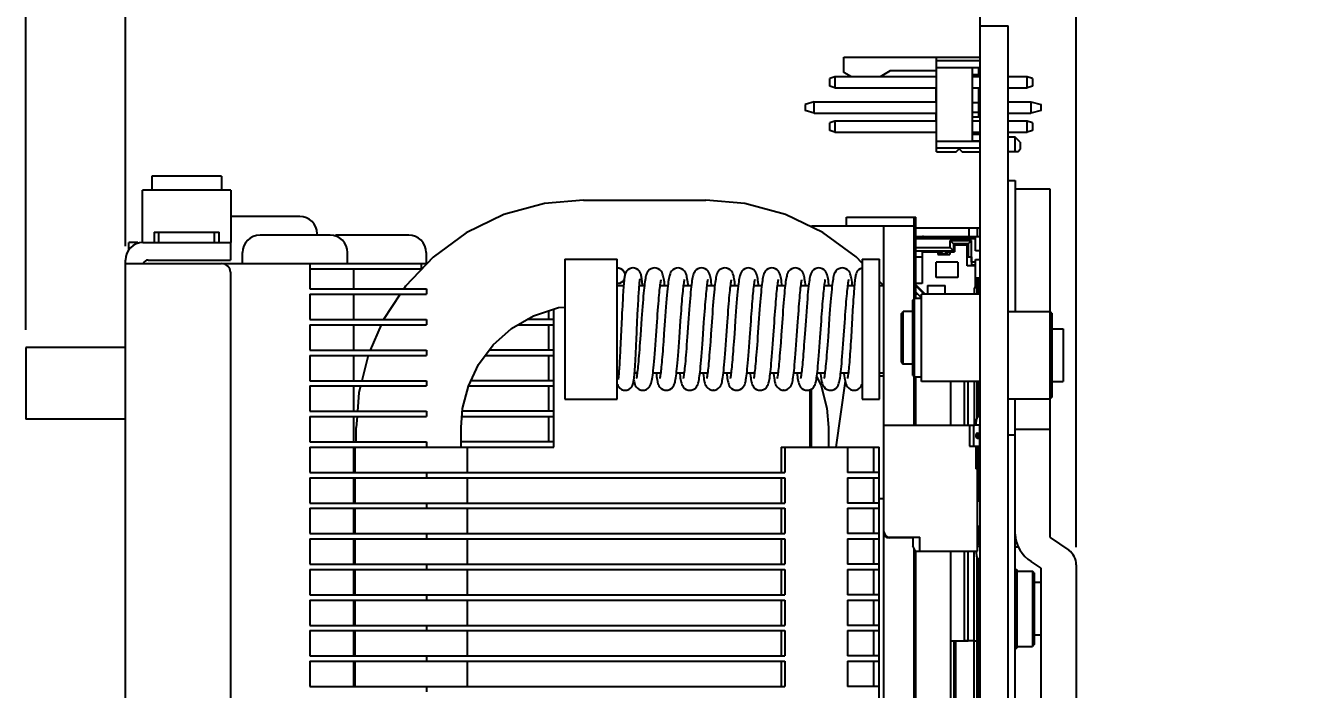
# Model space of a CAD drawing. Header units: millimetres. Extents: x 0 to 841, y 0 to 594.
# Drawn here: x 389 to 462.8, y 455.8 to 493.7 of the extents above; entities that cross this region are included whole.
import ezdxf

# ---------------------------------------------------------------- set-up
doc = ezdxf.new("R2010")
doc.units = ezdxf.units.MM
doc.header["$LTSCALE"] = 46.255
doc.layers.get('0').update_dxf_attribs({"linetype": 'CONTINUOUS'})
doc.layers.add('ASSEM_MEM', color=7, linetype='CONTINUOUS')
doc.styles.get("Standard").update_dxf_attribs({"font": 'txt', "width": 0.8})
doc.dimstyles.new('DIMSTYLE_1', dxfattribs={"dimtxt": 3, "dimasz": 2.1, "dimexe": 2, "dimexo": 1, "dimgap": 0.75, "dimtad": 1, "dimzin": 0, "dimdsep": 46, "dimtxsty": 'STANDARD', "dimblk": '_FILLED', "dimblk1": '_FILLED', "dimblk2": '_FILLED', "dimcen": 0.09, "dimazin": 0, "dimtp": 0.01, "dimtm": 0.01, "dimtfac": 1, "dimtofl": 0, "dimtmove": 0, "dimatfit": 3, "dimldrblk": '_FILLED', "dimfxl": 1, "dimtolj": 1, "dimtzin": 0, "dimarcsym": 0})

# ---------------------------------------------------------------- blocks, each defined once
blk = doc.blocks.new('_FILLED')
at = {"color": 0, "linetype": 'BYBLOCK'}
blk.add_solid([(0, 0), (-1, 0.167), (-1, -0.167)], dxfattribs=at)
blk = doc.blocks.new('*D6')
at = {"color": 7, "linetype": 'CONTINUOUS'}
for p, q in [((389.027, 476.345), (389.027, 520.219)), ((443.607, 493.74), (443.607, 520.219)), ((389.027, 518.219), (416.317, 518.219)), ((443.607, 518.219), (416.317, 518.219))]:
    blk.add_line(p, q, dxfattribs=at)
at = {"color": 7, "linetype": 'CONTINUOUS', "xscale": 2.1, "yscale": 2.1, "zscale": 2.1, "rotation": 180}
blk.add_blockref('_FILLED', (389.027, 518.219), dxfattribs=at)
at = {"color": 7, "linetype": 'CONTINUOUS', "xscale": 2.1, "yscale": 2.1, "zscale": 2.1}
blk.add_blockref('_FILLED', (443.607, 518.219), dxfattribs=at)
at = {"color": 7, "linetype": 'CONTINUOUS', "insert": (404.756, 521.969), "char_height": 3, "width": 12, "attachment_point": 2, "line_spacing_factor": 0.9}
blk.add_mtext('54.58', dxfattribs=at)
blk = doc.blocks.new('*D7')
at = {"color": 7, "linetype": 'CONTINUOUS'}
for p, q in [((394.727, 481.14), (394.727, 503.924)), ((443.607, 493.74), (443.607, 503.924)), ((394.727, 501.924), (419.167, 501.924)), ((443.607, 501.924), (419.167, 501.924))]:
    blk.add_line(p, q, dxfattribs=at)
at = {"color": 7, "linetype": 'CONTINUOUS', "xscale": 2.1, "yscale": 2.1, "zscale": 2.1, "rotation": 180}
blk.add_blockref('_FILLED', (394.727, 501.924), dxfattribs=at)
at = {"color": 7, "linetype": 'CONTINUOUS', "xscale": 2.1, "yscale": 2.1, "zscale": 2.1}
blk.add_blockref('_FILLED', (443.607, 501.924), dxfattribs=at)
at = {"color": 7, "linetype": 'CONTINUOUS', "insert": (418.031, 505.674), "char_height": 3, "width": 12, "attachment_point": 2, "line_spacing_factor": 0.9}
blk.add_mtext('48.88', dxfattribs=at)
blk = doc.blocks.new('*D9')
at = {"color": 7, "linetype": 'CONTINUOUS'}
for p, q in [((443.607, 494.74), (443.607, 503.931)), ((449.107, 463.914), (449.107, 503.931)), ((443.607, 501.931), (439.607, 501.931)), ((439.607, 501.931), (446.357, 501.931)), ((462.829, 501.931), (446.357, 501.931)), ((449.107, 501.931), (462.829, 501.931))]:
    blk.add_line(p, q, dxfattribs=at)
at = {"color": 7, "linetype": 'CONTINUOUS', "xscale": 2.1, "yscale": 2.1, "zscale": 2.1}
blk.add_blockref('_FILLED', (443.607, 501.931), dxfattribs=at)
at = {"color": 7, "linetype": 'CONTINUOUS', "xscale": 2.1, "yscale": 2.1, "zscale": 2.1, "rotation": 180}
blk.add_blockref('_FILLED', (449.107, 501.931), dxfattribs=at)
at = {"color": 7, "linetype": 'CONTINUOUS', "insert": (453.229, 505.681), "char_height": 3, "width": 9.6, "attachment_point": 1, "line_spacing_factor": 0.9}
blk.add_mtext('5.50', dxfattribs=at)

msp = doc.modelspace()

# ---------------------------------------------------------------- linework, layer by layer
at = {"color": 7, "linetype": 'CONTINUOUS'}
for p, q in [((396.227, 485.14), (396.227, 484.34)), ((400.227, 485.14), (396.227, 485.14)), ((400.227, 485.14), (400.227, 484.34)), ((395.692, 481.34), (395.692, 484.34)), ((400.762, 484.34), (395.692, 484.34)), ((400.762, 484.34), (400.762, 481.34)), ((420.926, 483.765), (427.927, 483.765)), ((427.927, 483.765), (427.927, 483.765)), ((430.149, 483.574), (427.927, 483.765)), ((432.474, 482.944), (430.149, 483.574)), ((404.692, 482.84), (400.762, 482.84)), ((434.62, 481.91), (432.474, 482.944)), ((435.962, 482.29), (435.962, 482.79)), ((435.962, 482.79), (439.927, 482.79)), ((439.827, 478.11), (439.827, 482.79)), ((439.927, 478.14), (439.927, 482.79)), ((396.377, 481.94), (396.377, 481.34)), ((396.377, 481.94), (400.077, 481.94)), ((396.627, 481.34), (396.627, 481.94)), ((399.827, 481.34), (399.827, 481.94)), ((400.077, 481.34), (400.077, 481.94)), ((433.962, 482.29), (439.827, 482.29)), ((438.077, 482.29), (438.077, 369.49)), ((394.927, 480.937), (394.927, 481.34)), ((395.427, 481.34), (394.927, 481.34)), ((395.727, 481.34), (400.762, 481.34)), ((400.727, 481.34), (400.727, 480.34)), ((406.427, 481.765), (402.427, 481.765)), ((405.692, 481.765), (405.692, 481.84)), ((410.927, 481.765), (406.927, 481.765)), ((414.219, 481.901), (412.324, 480.512)), ((436.517, 480.523), (434.62, 481.91)), ((401.427, 480.14), (401.427, 480.765)), ((407.427, 480.14), (407.427, 480.765)), ((412.324, 480.512), (410.737, 478.838)), ((411.927, 480.765), (411.927, 480.14)), ((412.325, 480.512), (411.974, 480.143)), ((436.857, 480.165), (436.516, 480.523)), ((436.857, 480.165), (436.517, 480.523)), ((394.727, 359.19), (394.727, 480.34)), ((394.727, 480.14), (400.227, 480.14)), ((396.027, 480.34), (400.727, 480.34)), ((400.277, 480.14), (411.972, 480.14)), ((405.277, 480.14), (405.277, 478.69)), ((405.277, 479.84), (411.647, 479.84)), ((407.777, 479.84), (407.777, 478.69)), ((411.647, 480.14), (411.647, 479.84)), ((419.857, 480.39), (419.857, 472.39)), ((419.857, 480.39), (422.857, 480.39)), ((422.857, 472.39), (422.857, 480.39)), ((422.857, 479.89), (422.863, 479.89)), ((423.757, 479.89), (423.75, 479.89)), ((423.761, 479.89), (423.757, 479.89)), ((436.857, 480.39), (436.857, 472.39)), ((436.857, 480.39), (437.857, 480.39)), ((437.857, 472.39), (437.857, 480.39)), ((400.727, 479.64), (400.727, 359.89)), ((438.077, 478.882), (437.857, 479.114)), ((438.077, 478.882), (437.857, 479.113)), ((405.277, 478.69), (411.947, 478.69)), ((405.277, 478.39), (405.277, 476.94)), ((405.277, 478.39), (411.947, 478.39)), ((407.777, 478.39), (407.777, 476.94)), ((410.737, 478.838), (410.64, 478.69)), ((411.947, 478.69), (411.947, 478.39)), ((422.857, 478.89), (423.218, 478.89)), ((424.12, 478.89), (424.406, 478.89)), ((425.31, 478.89), (425.748, 478.89)), ((426.652, 478.89), (427.09, 478.89)), ((427.995, 478.89), (428.432, 478.89)), ((429.337, 478.89), (429.775, 478.89)), ((430.679, 478.89), (431.117, 478.89)), ((432.021, 478.89), (432.459, 478.89)), ((433.363, 478.89), (433.801, 478.89)), ((434.705, 478.89), (435.143, 478.89)), ((436.047, 478.89), (436.414, 478.89)), ((437.857, 478.89), (438.077, 478.89)), ((440.46, 478.39), (439.927, 478.924)), ((440.607, 478.89), (440.607, 478.39)), ((440.607, 478.89), (441.607, 478.89)), ((441.607, 478.39), (441.607, 478.89)), ((419.227, 469.64), (419.227, 477.53)), ((405.277, 476.94), (411.947, 476.94)), ((411.947, 476.94), (411.947, 476.64)), ((419.227, 476.94), (417.697, 476.94)), ((418.927, 477.433), (418.927, 476.94)), ((424.002, 476.816), (424.02, 477.192)), ((436.291, 477.025), (436.251, 476.344)), ((405.277, 476.64), (405.277, 475.19)), ((405.277, 476.64), (411.947, 476.64)), ((407.777, 476.64), (407.777, 475.19)), ((409.357, 476.64), (408.728, 475.19)), ((417.179, 476.64), (419.227, 476.64)), ((418.927, 476.64), (418.927, 475.19)), ((389.027, 475.345), (389.027, 471.245)), ((394.727, 475.345), (389.027, 475.345)), ((423.062, 475.968), (423.043, 475.568)), ((405.277, 475.19), (411.947, 475.19)), ((405.277, 474.89), (405.277, 473.44)), ((405.277, 474.89), (411.947, 474.89)), ((407.777, 474.89), (407.777, 473.44)), ((408.599, 474.89), (408.247, 473.44)), ((411.947, 475.19), (411.947, 474.89)), ((415.314, 474.89), (419.227, 474.89)), ((419.227, 475.19), (415.537, 475.19)), ((418.927, 474.89), (418.927, 473.44)), ((422.857, 473.89), (422.943, 473.89)), ((423.845, 473.89), (423.995, 473.89)), ((424.899, 473.89), (425.337, 473.89)), ((426.241, 473.89), (426.679, 473.89)), ((427.584, 473.89), (428.021, 473.89)), ((428.926, 473.89), (429.364, 473.89)), ((430.268, 473.89), (430.706, 473.89)), ((431.61, 473.89), (432.048, 473.89)), ((432.952, 473.89), (433.39, 473.89)), ((434.294, 473.89), (434.732, 473.89)), ((435.636, 473.89), (436.07, 473.89)), ((437.857, 473.89), (438.077, 473.89)), ((405.277, 473.44), (411.947, 473.44)), ((405.277, 473.14), (405.277, 471.69)), ((405.277, 473.14), (411.947, 473.14)), ((407.777, 473.14), (407.777, 471.69)), ((411.947, 473.44), (411.947, 473.14)), ((414.343, 473.14), (419.227, 473.14)), ((419.227, 473.44), (414.485, 473.44)), ((418.927, 473.14), (418.927, 471.69)), ((435.887, 473.412), (435.348, 469.64)), ((438.077, 473.69), (437.857, 473.69)), ((439.827, 470.89), (439.827, 473.67)), ((439.927, 470.89), (439.927, 473.64)), ((441.927, 470.89), (441.927, 473.39)), ((442.927, 470.89), (442.927, 473.39)), ((419.857, 472.39), (422.857, 472.39)), ((424.218, 472.902), (424.314, 472.89)), ((424.309, 472.892), (424.317, 472.892)), ((424.317, 472.892), (424.314, 472.892)), ((428.255, 472.9), (428.343, 472.892)), ((428.336, 472.892), (428.344, 472.892)), ((428.351, 472.892), (428.344, 472.892)), ((432.281, 472.9), (432.37, 472.892)), ((432.362, 472.892), (432.37, 472.892)), ((432.378, 472.892), (432.37, 472.892)), ((433.862, 472.92), (433.862, 469.64)), ((433.962, 469.64), (433.962, 472.968)), ((436.4, 472.89), (436.396, 472.89)), ((436.404, 472.891), (436.4, 472.89)), ((436.857, 472.39), (437.857, 472.39)), ((405.277, 471.69), (411.947, 471.69)), ((411.947, 471.69), (411.947, 471.39)), ((419.227, 471.69), (413.999, 471.69)), ((434.84, 471.862), (434.927, 470.765)), ((394.727, 471.245), (389.027, 471.245)), ((405.277, 471.39), (405.277, 469.94)), ((405.277, 471.39), (411.947, 471.39)), ((407.777, 471.39), (407.777, 469.94)), ((407.975, 471.39), (407.927, 470.765)), ((413.975, 471.39), (419.227, 471.39)), ((418.927, 471.39), (418.927, 469.94)), ((407.927, 469.94), (407.927, 470.765)), ((413.927, 469.64), (413.927, 470.765)), ((434.927, 470.765), (434.927, 469.64)), ((405.277, 469.94), (411.947, 469.94)), ((405.277, 469.64), (405.277, 468.19)), ((405.277, 469.64), (419.227, 469.64)), ((407.777, 469.64), (407.777, 468.19)), ((407.871, 468.19), (407.871, 469.64)), ((411.947, 469.94), (411.947, 469.64)), ((419.227, 469.94), (413.927, 469.94)), ((414.277, 469.64), (414.277, 468.19)), ((432.223, 469.64), (432.223, 468.19)), ((432.223, 469.64), (437.827, 469.64)), ((432.432, 469.64), (432.432, 468.19)), ((436.028, 469.64), (436.028, 468.19)), ((437.527, 468.19), (437.527, 469.64)), ((437.827, 403.14), (437.827, 469.64)), ((405.277, 468.19), (432.432, 468.19)), ((411.947, 468.19), (411.947, 467.89)), ((437.827, 468.19), (436.028, 468.19)), ((405.277, 467.89), (405.277, 466.44)), ((405.277, 467.89), (432.432, 467.89)), ((407.777, 467.89), (407.777, 466.44)), ((407.871, 466.44), (407.871, 467.89)), ((414.277, 467.89), (414.277, 466.44)), ((432.223, 467.89), (432.223, 466.44)), ((432.432, 467.89), (432.432, 466.44)), ((436.028, 467.89), (436.028, 466.44)), ((436.028, 467.89), (437.827, 467.89)), ((437.527, 466.44), (437.527, 467.89)), ((405.277, 466.44), (432.432, 466.44)), ((411.947, 466.44), (411.947, 466.14)), ((437.827, 466.44), (436.028, 466.44)), ((438.077, 466.69), (437.827, 466.69)), ((405.277, 466.14), (405.277, 464.69)), ((405.277, 466.14), (432.432, 466.14)), ((407.777, 466.14), (407.777, 464.69)), ((407.871, 464.69), (407.871, 466.14)), ((414.277, 466.14), (414.277, 464.69)), ((432.223, 466.14), (432.223, 464.69)), ((432.432, 466.14), (432.432, 464.69)), ((436.028, 466.14), (436.028, 464.69)), ((436.028, 466.14), (437.827, 466.14)), ((437.527, 464.69), (437.527, 466.14)), ((405.277, 464.69), (432.432, 464.69)), ((405.277, 464.39), (405.277, 462.94)), ((405.277, 464.39), (432.432, 464.39)), ((407.777, 464.39), (407.777, 462.94)), ((407.871, 462.94), (407.871, 464.39)), ((411.947, 464.69), (411.947, 464.39)), ((414.277, 464.39), (414.277, 462.94)), ((432.223, 464.39), (432.223, 462.94)), ((432.432, 464.39), (432.432, 462.94)), ((437.827, 464.69), (436.028, 464.69)), ((436.028, 464.39), (436.028, 462.94)), ((436.028, 464.39), (437.827, 464.39)), ((437.527, 462.94), (437.527, 464.39)), ((439.827, 389.81), (439.827, 463.85)), ((439.927, 389.84), (439.927, 463.69)), ((441.927, 390.89), (441.927, 463.69)), ((442.927, 458.55), (442.927, 463.69)), ((405.277, 462.94), (432.432, 462.94)), ((411.947, 462.94), (411.947, 462.64)), ((437.827, 462.94), (436.028, 462.94)), ((405.277, 462.64), (405.277, 461.19)), ((405.277, 462.64), (432.432, 462.64)), ((407.777, 462.64), (407.777, 461.19)), ((407.871, 461.19), (407.871, 462.64)), ((414.277, 462.64), (414.277, 461.19)), ((432.223, 462.64), (432.223, 461.19)), ((432.432, 462.64), (432.432, 461.19)), ((436.028, 462.64), (436.028, 461.19)), ((436.028, 462.64), (437.827, 462.64)), ((437.527, 461.19), (437.527, 462.64)), ((405.277, 461.19), (432.432, 461.19)), ((405.277, 460.89), (405.277, 459.44)), ((405.277, 460.89), (432.432, 460.89)), ((407.777, 460.89), (407.777, 459.44)), ((407.871, 459.44), (407.871, 460.89)), ((411.947, 461.19), (411.947, 460.89)), ((414.277, 460.89), (414.277, 459.44)), ((432.223, 460.89), (432.223, 459.44)), ((432.432, 460.89), (432.432, 459.44)), ((437.827, 461.19), (436.028, 461.19)), ((436.028, 460.89), (436.028, 459.44)), ((436.028, 460.89), (437.827, 460.89)), ((437.527, 459.44), (437.527, 460.89)), ((405.277, 459.44), (432.432, 459.44)), ((405.277, 459.14), (405.277, 457.69)), ((405.277, 459.14), (432.432, 459.14)), ((407.777, 459.14), (407.777, 457.69)), ((407.871, 457.69), (407.871, 459.14)), ((411.947, 459.44), (411.947, 459.14)), ((414.277, 459.14), (414.277, 457.69)), ((432.223, 459.14), (432.223, 457.69)), ((432.432, 459.14), (432.432, 457.69)), ((437.827, 459.44), (436.028, 459.44)), ((436.028, 459.14), (436.028, 457.69)), ((436.028, 459.14), (437.827, 459.14)), ((437.527, 457.69), (437.527, 459.14)), ((441.927, 458.55), (442.927, 458.55)), ((442.127, 451.15), (442.127, 458.55)), ((442.227, 451.15), (442.227, 458.55)), ((405.277, 457.69), (432.432, 457.69)), ((411.947, 457.69), (411.947, 457.39)), ((437.827, 457.69), (436.028, 457.69)), ((405.277, 457.39), (405.277, 455.94)), ((405.277, 457.39), (432.432, 457.39)), ((407.777, 457.39), (407.777, 455.94)), ((407.871, 455.94), (407.871, 457.39)), ((414.277, 457.39), (414.277, 455.94)), ((432.223, 457.39), (432.223, 455.94)), ((432.432, 457.39), (432.432, 455.94)), ((436.028, 457.39), (436.028, 455.94)), ((436.028, 457.39), (437.827, 457.39)), ((437.527, 455.94), (437.527, 457.39)), ((405.277, 455.94), (432.432, 455.94)), ((411.947, 455.94), (411.947, 455.64)), ((437.827, 455.94), (436.028, 455.94))]:
    msp.add_line(p, q, dxfattribs=at)
for points in [[(418.687, 483.571), (416.363, 482.938), (414.219, 481.901)], [(420.927, 483.765), (418.687, 483.571), (416.363, 482.938)], [(423.307, 479.539), (423.3, 479.56), (423.274, 479.623), (423.229, 479.699), (423.159, 479.776), (423.063, 479.84), (422.949, 479.88), (422.863, 479.89)], [(422.863, 479.89), (422.974, 479.875), (423.082, 479.83), (423.175, 479.758), (423.246, 479.665), (423.291, 479.557), (423.297, 479.508)], [(423.75, 479.89), (423.662, 479.88), (423.548, 479.839), (423.452, 479.774), (423.383, 479.696), (423.338, 479.62), (423.312, 479.557), (423.296, 479.504), (423.285, 479.455), (423.275, 479.404), (423.266, 479.348), (423.257, 479.287), (423.249, 479.218), (423.241, 479.143), (423.233, 479.059), (423.225, 478.966), (423.216, 478.864), (423.208, 478.753), (423.199, 478.631), (423.191, 478.501), (423.182, 478.36), (423.173, 478.21), (423.164, 478.05), (423.155, 477.879), (423.145, 477.696), (423.135, 477.503), (423.125, 477.297), (423.114, 477.081), (423.062, 475.968)], [(424.299, 478.89), (424.295, 478.937), (424.286, 479.04), (424.276, 479.132), (424.267, 479.214), (424.258, 479.286), (424.248, 479.35), (424.239, 479.407), (424.228, 479.459), (424.216, 479.509), (424.2, 479.562), (424.173, 479.625), (424.128, 479.7), (424.058, 479.777), (423.962, 479.841), (423.849, 479.881), (423.761, 479.89)], [(424.989, 479.89), (424.903, 479.881), (424.788, 479.844), (424.688, 479.779), (424.613, 479.701), (424.564, 479.623), (424.532, 479.553), (424.51, 479.489), (424.492, 479.424), (424.476, 479.354), (424.461, 479.278), (424.446, 479.192), (424.432, 479.095), (424.418, 478.989), (424.404, 478.872), (424.39, 478.743), (424.375, 478.601), (424.36, 478.446), (424.345, 478.276), (424.329, 478.091), (424.312, 477.892), (424.296, 477.68), (424.279, 477.457), (424.262, 477.226), (424.245, 476.99), (424.179, 476.052)], [(425.57, 478.89), (425.562, 478.963), (425.547, 479.077), (425.532, 479.178), (425.517, 479.267), (425.502, 479.347), (425.486, 479.418), (425.468, 479.484), (425.446, 479.55), (425.414, 479.621), (425.365, 479.7), (425.29, 479.779), (425.189, 479.843), (425.074, 479.882), (424.989, 479.89)], [(426.33, 479.89), (426.243, 479.882), (426.13, 479.844), (426.031, 479.781), (425.958, 479.706), (425.909, 479.63), (425.877, 479.561), (425.854, 479.497), (425.836, 479.432), (425.82, 479.363), (425.805, 479.285), (425.789, 479.196), (425.774, 479.093), (425.758, 478.976), (425.742, 478.842), (425.726, 478.692), (425.709, 478.522), (425.692, 478.334), (425.674, 478.126), (425.655, 477.899), (425.636, 477.656), (425.617, 477.399), (425.597, 477.133), (425.578, 476.864), (425.526, 476.116)], [(426.913, 478.89), (426.905, 478.951), (426.89, 479.072), (426.874, 479.179), (426.858, 479.273), (426.843, 479.353), (426.827, 479.425), (426.808, 479.49), (426.786, 479.555), (426.754, 479.625), (426.705, 479.702), (426.632, 479.779), (426.532, 479.844), (426.417, 479.882), (426.33, 479.89)], [(427.672, 479.89), (427.583, 479.881), (427.467, 479.841), (427.368, 479.776), (427.294, 479.698), (427.245, 479.619), (427.213, 479.547), (427.191, 479.48), (427.173, 479.411), (427.157, 479.337), (427.141, 479.254), (427.126, 479.16), (427.111, 479.055), (427.096, 478.938), (427.081, 478.807), (427.065, 478.663), (427.05, 478.505), (427.034, 478.334), (427.018, 478.15), (427.001, 477.951), (426.984, 477.738), (426.967, 477.509), (426.949, 477.264), (426.93, 477.004), (426.856, 475.954)], [(428.255, 478.89), (428.246, 478.959), (428.231, 479.078), (428.216, 479.182), (428.201, 479.274), (428.185, 479.354), (428.169, 479.425), (428.15, 479.491), (428.127, 479.557), (428.095, 479.626), (428.046, 479.703), (427.973, 479.779), (427.874, 479.843), (427.759, 479.881), (427.672, 479.89)], [(429.015, 479.89), (428.925, 479.881), (428.81, 479.842), (428.711, 479.777), (428.638, 479.699), (428.589, 479.621), (428.557, 479.549), (428.534, 479.48), (428.515, 479.41), (428.498, 479.335), (428.483, 479.252), (428.468, 479.159), (428.453, 479.055), (428.438, 478.939), (428.423, 478.81), (428.408, 478.667), (428.392, 478.51), (428.376, 478.339), (428.36, 478.154), (428.344, 477.955), (428.327, 477.743), (428.31, 477.521), (428.293, 477.29), (428.276, 477.054), (428.259, 476.815), (428.209, 476.11)], [(429.597, 478.89), (429.588, 478.963), (429.573, 479.077), (429.558, 479.178), (429.544, 479.267), (429.529, 479.347), (429.513, 479.418), (429.495, 479.484), (429.473, 479.55), (429.441, 479.621), (429.391, 479.7), (429.316, 479.779), (429.216, 479.843), (429.1, 479.882), (429.015, 479.89)], [(430.357, 479.89), (430.27, 479.882), (430.156, 479.844), (430.058, 479.781), (429.984, 479.706), (429.935, 479.63), (429.903, 479.561), (429.881, 479.497), (429.862, 479.432), (429.846, 479.363), (429.831, 479.285), (429.816, 479.196), (429.8, 479.093), (429.785, 478.976), (429.769, 478.842), (429.752, 478.692), (429.736, 478.522), (429.718, 478.334), (429.7, 478.126), (429.681, 477.899), (429.662, 477.656), (429.643, 477.399), (429.624, 477.133), (429.604, 476.864), (429.552, 476.116)], [(430.939, 478.89), (430.932, 478.951), (430.916, 479.072), (430.9, 479.179), (430.885, 479.273), (430.869, 479.353), (430.853, 479.425), (430.835, 479.49), (430.812, 479.555), (430.781, 479.625), (430.732, 479.702), (430.658, 479.779), (430.558, 479.844), (430.443, 479.882), (430.357, 479.89)], [(431.698, 479.89), (431.609, 479.881), (431.493, 479.841), (431.394, 479.776), (431.321, 479.698), (431.272, 479.619), (431.24, 479.547), (431.217, 479.48), (431.199, 479.411), (431.183, 479.337), (431.167, 479.254), (431.152, 479.16), (431.137, 479.055), (431.122, 478.938), (431.107, 478.807), (431.092, 478.663), (431.076, 478.505), (431.06, 478.334), (431.044, 478.15), (431.028, 477.951), (431.011, 477.738), (430.993, 477.509), (430.975, 477.264), (430.957, 477.004), (430.883, 475.954)], [(432.281, 478.89), (432.273, 478.959), (432.257, 479.078), (432.242, 479.182), (432.227, 479.274), (432.211, 479.354), (432.195, 479.425), (432.177, 479.491), (432.154, 479.557), (432.122, 479.626), (432.073, 479.703), (431.999, 479.779), (431.9, 479.843), (431.785, 479.881), (431.698, 479.89)], [(433.041, 479.89), (432.956, 479.881), (432.841, 479.844), (432.74, 479.779), (432.666, 479.701), (432.617, 479.623), (432.585, 479.553), (432.562, 479.489), (432.544, 479.424), (432.529, 479.354), (432.514, 479.278), (432.499, 479.192), (432.485, 479.095), (432.471, 478.989), (432.457, 478.872), (432.442, 478.743), (432.428, 478.601), (432.413, 478.446), (432.397, 478.276), (432.381, 478.091), (432.365, 477.892), (432.348, 477.68), (432.332, 477.457), (432.315, 477.226), (432.298, 476.99), (432.232, 476.052)], [(433.623, 478.89), (433.614, 478.963), (433.599, 479.077), (433.585, 479.178), (433.57, 479.267), (433.555, 479.347), (433.539, 479.418), (433.521, 479.484), (433.499, 479.55), (433.467, 479.621), (433.417, 479.7), (433.343, 479.779), (433.242, 479.843), (433.126, 479.882), (433.041, 479.89)], [(434.383, 479.89), (434.296, 479.882), (434.182, 479.844), (434.084, 479.781), (434.011, 479.706), (433.962, 479.63), (433.929, 479.561), (433.907, 479.497), (433.889, 479.432), (433.873, 479.363), (433.857, 479.285), (433.842, 479.196), (433.827, 479.093), (433.811, 478.976), (433.795, 478.842), (433.779, 478.692), (433.762, 478.522), (433.744, 478.334), (433.726, 478.126), (433.708, 477.899), (433.689, 477.656), (433.669, 477.399), (433.65, 477.133), (433.631, 476.864), (433.578, 476.116)], [(434.965, 478.89), (434.958, 478.951), (434.942, 479.072), (434.927, 479.179), (434.911, 479.273), (434.895, 479.353), (434.879, 479.425), (434.861, 479.49), (434.839, 479.555), (434.807, 479.625), (434.758, 479.702), (434.685, 479.779), (434.585, 479.844), (434.469, 479.882), (434.383, 479.89)], [(435.725, 479.89), (435.635, 479.881), (435.52, 479.841), (435.42, 479.776), (435.347, 479.698), (435.298, 479.619), (435.266, 479.547), (435.244, 479.48), (435.225, 479.411), (435.209, 479.337), (435.194, 479.254), (435.179, 479.16), (435.164, 479.055), (435.149, 478.938), (435.133, 478.807), (435.118, 478.663), (435.102, 478.505), (435.086, 478.334), (435.07, 478.15), (435.054, 477.951), (435.037, 477.738), (435.02, 477.509), (435.002, 477.264), (434.983, 477.004), (434.909, 475.954)], [(436.307, 478.89), (436.299, 478.959), (436.284, 479.078), (436.268, 479.182), (436.253, 479.274), (436.238, 479.354), (436.221, 479.425), (436.203, 479.491), (436.18, 479.557), (436.148, 479.626), (436.099, 479.703), (436.026, 479.779), (435.926, 479.843), (435.811, 479.881), (435.725, 479.89)], [(436.857, 479.878), (436.75, 479.84), (436.655, 479.776), (436.585, 479.7), (436.54, 479.624), (436.513, 479.561), (436.497, 479.508), (436.485, 479.458), (436.474, 479.406), (436.465, 479.349), (436.456, 479.284), (436.446, 479.211), (436.437, 479.129), (436.427, 479.036), (436.418, 478.933), (436.408, 478.819), (436.398, 478.694), (436.387, 478.557), (436.377, 478.407), (436.366, 478.245), (436.354, 478.07), (436.342, 477.882), (436.33, 477.681), (436.317, 477.47), (436.291, 477.025)], [(423.25, 479.224), (423.246, 479.216), (423.175, 479.123), (423.082, 479.051), (422.974, 479.006), (422.857, 478.991)], [(424.02, 477.192), (424.037, 477.541), (424.046, 477.705), (424.054, 477.862), (424.062, 478.011), (424.07, 478.152), (424.078, 478.285), (424.086, 478.41), (424.093, 478.526), (424.101, 478.634), (424.108, 478.734), (424.115, 478.826), (424.122, 478.909), (424.129, 478.985), (424.135, 479.052), (424.142, 479.112), (424.148, 479.163), (424.153, 479.206), (424.159, 479.24), (424.163, 479.264), (424.163, 479.267)], [(425.078, 476.031), (425.132, 476.801), (425.148, 477.032), (425.164, 477.251), (425.179, 477.459), (425.194, 477.656), (425.209, 477.843), (425.223, 478.018), (425.237, 478.182), (425.251, 478.335), (425.265, 478.476), (425.278, 478.607), (425.291, 478.726), (425.303, 478.833), (425.315, 478.928), (425.327, 479.012), (425.338, 479.082), (425.348, 479.14), (425.357, 479.185), (425.364, 479.215), (425.365, 479.218)], [(426.412, 475.917), (426.478, 476.856), (426.493, 477.066), (426.507, 477.266), (426.521, 477.458), (426.535, 477.641), (426.549, 477.815), (426.563, 477.982), (426.576, 478.141), (426.589, 478.29), (426.602, 478.43), (426.615, 478.56), (426.628, 478.68), (426.64, 478.788), (426.652, 478.885), (426.663, 478.971), (426.674, 479.045), (426.684, 479.108), (426.694, 479.158), (426.702, 479.197), (426.708, 479.222), (426.709, 479.224)], [(427.814, 476.778), (427.83, 476.996), (427.845, 477.206), (427.86, 477.407), (427.874, 477.6), (427.889, 477.784), (427.903, 477.958), (427.916, 478.122), (427.93, 478.276), (427.943, 478.419), (427.956, 478.55), (427.969, 478.67), (427.981, 478.779), (427.993, 478.876), (428.004, 478.963), (428.015, 479.037), (428.025, 479.101), (428.035, 479.153), (428.043, 479.193), (428.05, 479.22), (428.05, 479.222)], [(429.104, 476.031), (429.158, 476.801), (429.174, 477.032), (429.19, 477.251), (429.206, 477.459), (429.221, 477.656), (429.235, 477.843), (429.25, 478.018), (429.264, 478.182), (429.278, 478.335), (429.291, 478.476), (429.304, 478.607), (429.317, 478.726), (429.329, 478.833), (429.342, 478.928), (429.353, 479.012), (429.364, 479.082), (429.374, 479.14), (429.384, 479.185), (429.391, 479.215), (429.392, 479.218)], [(430.438, 475.917), (430.504, 476.856), (430.519, 477.066), (430.533, 477.266), (430.548, 477.458), (430.562, 477.641), (430.575, 477.815), (430.589, 477.982), (430.602, 478.141), (430.616, 478.29), (430.629, 478.43), (430.641, 478.56), (430.654, 478.68), (430.666, 478.788), (430.678, 478.885), (430.689, 478.971), (430.7, 479.045), (430.711, 479.108), (430.72, 479.158), (430.728, 479.197), (430.735, 479.222), (430.735, 479.224)], [(431.84, 476.778), (431.856, 476.996), (431.871, 477.206), (431.886, 477.407), (431.901, 477.6), (431.915, 477.784), (431.929, 477.958), (431.943, 478.122), (431.956, 478.276), (431.97, 478.419), (431.982, 478.55), (431.995, 478.67), (432.007, 478.779), (432.019, 478.876), (432.031, 478.963), (432.041, 479.037), (432.052, 479.101), (432.061, 479.153), (432.07, 479.193), (432.076, 479.22), (432.077, 479.222)], [(433.13, 476.031), (433.184, 476.801), (433.201, 477.032), (433.217, 477.251), (433.232, 477.459), (433.247, 477.656), (433.262, 477.843), (433.276, 478.018), (433.29, 478.182), (433.304, 478.335), (433.317, 478.476), (433.33, 478.607), (433.343, 478.726), (433.356, 478.833), (433.368, 478.928), (433.38, 479.012), (433.391, 479.082), (433.401, 479.14), (433.41, 479.185), (433.417, 479.215), (433.418, 479.218)], [(434.464, 475.917), (434.53, 476.856), (434.545, 477.066), (434.56, 477.266), (434.574, 477.458), (434.588, 477.641), (434.602, 477.815), (434.615, 477.982), (434.629, 478.141), (434.642, 478.29), (434.655, 478.43), (434.668, 478.56), (434.68, 478.68), (434.692, 478.788), (434.704, 478.885), (434.716, 478.971), (434.727, 479.045), (434.737, 479.108), (434.747, 479.158), (434.755, 479.197), (434.761, 479.222), (434.762, 479.224)], [(435.867, 476.778), (435.882, 476.996), (435.897, 477.206), (435.912, 477.407), (435.927, 477.6), (435.941, 477.784), (435.955, 477.958), (435.969, 478.122), (435.983, 478.276), (435.996, 478.419), (436.009, 478.55), (436.021, 478.67), (436.034, 478.779), (436.045, 478.876), (436.057, 478.963), (436.068, 479.037), (436.078, 479.101), (436.088, 479.153), (436.096, 479.193), (436.102, 479.22), (436.103, 479.222)], [(410.442, 478.39), (409.49, 476.945), (409.487, 476.94)], [(439.927, 478.874), (440.173, 478.622), (440.398, 478.39)], [(440.257, 478.171), (440.102, 478.332), (439.927, 478.512)], [(413.927, 470.765), (414.011, 471.847), (414.339, 473.134), (414.924, 474.366), (415.754, 475.482), (416.808, 476.425), (418.064, 477.153), (419.502, 477.619), (419.857, 477.655)], [(423.307, 472.89), (423.402, 472.901), (423.515, 472.942), (423.61, 473.005), (423.679, 473.082), (423.724, 473.158), (423.751, 473.222), (423.767, 473.278), (423.78, 473.331), (423.79, 473.385), (423.799, 473.445), (423.808, 473.512), (423.817, 473.587), (423.826, 473.671), (423.834, 473.765), (423.843, 473.869), (423.852, 473.982), (423.861, 474.105), (423.87, 474.238), (423.879, 474.384), (423.889, 474.542), (423.899, 474.714), (423.909, 474.9), (423.919, 475.1), (423.93, 475.312), (423.941, 475.532), (423.952, 475.756), (424.002, 476.816)], [(427.001, 472.891), (427.086, 472.899), (427.202, 472.937), (427.303, 473.002), (427.378, 473.081), (427.427, 473.16), (427.459, 473.23), (427.481, 473.296), (427.499, 473.363), (427.515, 473.435), (427.531, 473.515), (427.546, 473.606), (427.561, 473.708), (427.576, 473.822), (427.591, 473.951), (427.606, 474.095), (427.622, 474.253), (427.638, 474.427), (427.655, 474.617), (427.672, 474.824), (427.69, 475.048), (427.708, 475.288), (427.727, 475.54), (427.745, 475.799), (427.814, 476.778)], [(431.027, 472.891), (431.112, 472.899), (431.228, 472.937), (431.329, 473.002), (431.404, 473.081), (431.453, 473.16), (431.485, 473.23), (431.507, 473.296), (431.526, 473.363), (431.542, 473.435), (431.557, 473.515), (431.572, 473.606), (431.587, 473.708), (431.602, 473.822), (431.617, 473.951), (431.633, 474.095), (431.648, 474.253), (431.665, 474.427), (431.681, 474.617), (431.698, 474.824), (431.716, 475.048), (431.734, 475.288), (431.753, 475.54), (431.772, 475.799), (431.84, 476.778)], [(435.054, 472.891), (435.139, 472.899), (435.254, 472.937), (435.356, 473.002), (435.43, 473.081), (435.48, 473.16), (435.511, 473.23), (435.534, 473.296), (435.552, 473.363), (435.568, 473.435), (435.583, 473.515), (435.598, 473.606), (435.613, 473.708), (435.628, 473.822), (435.643, 473.951), (435.659, 474.095), (435.675, 474.253), (435.691, 474.427), (435.708, 474.617), (435.725, 474.824), (435.742, 475.048), (435.761, 475.288), (435.779, 475.54), (435.798, 475.799), (435.867, 476.778)], [(424.179, 476.052), (424.148, 475.62), (424.133, 475.417), (424.119, 475.223), (424.104, 475.037), (424.09, 474.862), (424.076, 474.695), (424.063, 474.54), (424.05, 474.394), (424.037, 474.26), (424.024, 474.137), (424.011, 474.024), (423.999, 473.923), (423.987, 473.833), (423.976, 473.754), (423.965, 473.686), (423.956, 473.631), (423.947, 473.589), (423.94, 473.561), (423.939, 473.559)], [(424.317, 472.892), (424.405, 472.9), (424.521, 472.939), (424.621, 473.005), (424.696, 473.084), (424.745, 473.163), (424.777, 473.237), (424.8, 473.307), (424.819, 473.379), (424.836, 473.458), (424.852, 473.546), (424.868, 473.646), (424.883, 473.759), (424.899, 473.886), (424.915, 474.026), (424.931, 474.18), (424.947, 474.35), (424.964, 474.538), (424.981, 474.744), (425, 474.971), (425.019, 475.218), (425.038, 475.482), (425.058, 475.756), (425.078, 476.031)], [(425.526, 476.116), (425.495, 475.688), (425.481, 475.489), (425.467, 475.3), (425.453, 475.121), (425.439, 474.95), (425.426, 474.789), (425.413, 474.636), (425.4, 474.491), (425.388, 474.354), (425.375, 474.226), (425.363, 474.108), (425.351, 474.001), (425.339, 473.904), (425.327, 473.817), (425.316, 473.742), (425.306, 473.678), (425.296, 473.626), (425.288, 473.586), (425.282, 473.56), (425.281, 473.557)], [(428.209, 476.11), (428.178, 475.67), (428.163, 475.463), (428.148, 475.264), (428.134, 475.075), (428.119, 474.895), (428.105, 474.725), (428.092, 474.566), (428.078, 474.418), (428.065, 474.28), (428.052, 474.154), (428.039, 474.039), (428.027, 473.935), (428.015, 473.843), (428.004, 473.762), (427.993, 473.693), (427.983, 473.636), (427.974, 473.592), (427.967, 473.563), (427.966, 473.56)], [(428.344, 472.892), (428.431, 472.9), (428.548, 472.939), (428.648, 473.005), (428.722, 473.084), (428.771, 473.163), (428.804, 473.237), (428.827, 473.307), (428.846, 473.379), (428.862, 473.458), (428.878, 473.546), (428.894, 473.646), (428.909, 473.759), (428.925, 473.886), (428.941, 474.026), (428.957, 474.18), (428.973, 474.35), (428.99, 474.538), (429.008, 474.744), (429.026, 474.971), (429.045, 475.218), (429.065, 475.482), (429.084, 475.756), (429.104, 476.031)], [(429.552, 476.116), (429.521, 475.688), (429.507, 475.489), (429.493, 475.3), (429.479, 475.121), (429.466, 474.95), (429.453, 474.789), (429.44, 474.636), (429.427, 474.491), (429.414, 474.354), (429.402, 474.226), (429.389, 474.108), (429.377, 474.001), (429.365, 473.904), (429.354, 473.817), (429.343, 473.742), (429.332, 473.678), (429.323, 473.626), (429.314, 473.586), (429.308, 473.56), (429.307, 473.557)], [(432.232, 476.052), (432.201, 475.62), (432.186, 475.417), (432.171, 475.223), (432.157, 475.037), (432.143, 474.862), (432.129, 474.695), (432.115, 474.54), (432.102, 474.394), (432.089, 474.26), (432.076, 474.137), (432.064, 474.024), (432.052, 473.923), (432.04, 473.833), (432.029, 473.754), (432.018, 473.686), (432.008, 473.631), (431.999, 473.589), (431.993, 473.561), (431.992, 473.559)], [(432.37, 472.892), (432.458, 472.9), (432.574, 472.939), (432.674, 473.005), (432.748, 473.084), (432.798, 473.163), (432.83, 473.237), (432.853, 473.307), (432.872, 473.379), (432.889, 473.458), (432.905, 473.546), (432.92, 473.646), (432.936, 473.759), (432.951, 473.886), (432.967, 474.026), (432.983, 474.18), (433, 474.35), (433.017, 474.538), (433.034, 474.744), (433.052, 474.971), (433.071, 475.218), (433.091, 475.482), (433.111, 475.756), (433.13, 476.031)], [(433.578, 476.116), (433.548, 475.688), (433.533, 475.489), (433.519, 475.3), (433.506, 475.121), (433.492, 474.95), (433.479, 474.789), (433.466, 474.636), (433.453, 474.491), (433.44, 474.354), (433.428, 474.226), (433.416, 474.108), (433.403, 474.001), (433.392, 473.904), (433.38, 473.817), (433.369, 473.742), (433.359, 473.678), (433.349, 473.626), (433.341, 473.586), (433.334, 473.56), (433.334, 473.557)], [(436.251, 476.344), (436.226, 475.912), (436.213, 475.706), (436.201, 475.508), (436.188, 475.318), (436.176, 475.136), (436.164, 474.962), (436.152, 474.797), (436.14, 474.641), (436.129, 474.494), (436.117, 474.356), (436.106, 474.229), (436.094, 474.112), (436.083, 474.004), (436.072, 473.908), (436.062, 473.821), (436.051, 473.746), (436.041, 473.681), (436.032, 473.628), (436.024, 473.587), (436.018, 473.56), (436.017, 473.557)], [(423.043, 475.568), (423.024, 475.206), (423.016, 475.038), (423.007, 474.879), (422.999, 474.727), (422.991, 474.584), (422.983, 474.449), (422.975, 474.322), (422.967, 474.205), (422.959, 474.095), (422.952, 473.995), (422.944, 473.903), (422.937, 473.821), (422.93, 473.747), (422.923, 473.682), (422.917, 473.626), (422.911, 473.58), (422.905, 473.544), (422.901, 473.518), (422.9, 473.515)], [(425.66, 472.891), (425.746, 472.899), (425.862, 472.938), (425.961, 473.002), (426.035, 473.08), (426.084, 473.158), (426.116, 473.228), (426.139, 473.294), (426.157, 473.36), (426.173, 473.432), (426.188, 473.514), (426.204, 473.606), (426.219, 473.712), (426.234, 473.831), (426.25, 473.963), (426.266, 474.11), (426.282, 474.273), (426.299, 474.453), (426.316, 474.653), (426.334, 474.875), (426.353, 475.119), (426.373, 475.381), (426.393, 475.65), (426.412, 475.917)], [(426.856, 475.954), (426.839, 475.719), (426.823, 475.496), (426.808, 475.286), (426.792, 475.087), (426.777, 474.899), (426.763, 474.722), (426.748, 474.557), (426.735, 474.404), (426.721, 474.263), (426.708, 474.135), (426.695, 474.02), (426.683, 473.918), (426.671, 473.828), (426.66, 473.75), (426.649, 473.685), (426.64, 473.631), (426.631, 473.591), (426.625, 473.563), (426.624, 473.56)], [(429.686, 472.891), (429.773, 472.899), (429.888, 472.938), (429.988, 473.002), (430.062, 473.08), (430.111, 473.158), (430.142, 473.228), (430.165, 473.294), (430.183, 473.36), (430.199, 473.432), (430.215, 473.514), (430.23, 473.606), (430.245, 473.712), (430.261, 473.831), (430.276, 473.963), (430.292, 474.11), (430.308, 474.273), (430.325, 474.453), (430.342, 474.653), (430.36, 474.875), (430.38, 475.119), (430.399, 475.381), (430.419, 475.65), (430.438, 475.917)], [(430.883, 475.954), (430.866, 475.719), (430.85, 475.496), (430.834, 475.286), (430.819, 475.087), (430.804, 474.899), (430.789, 474.722), (430.775, 474.557), (430.761, 474.404), (430.747, 474.263), (430.734, 474.135), (430.721, 474.02), (430.709, 473.918), (430.697, 473.828), (430.686, 473.75), (430.676, 473.685), (430.666, 473.631), (430.658, 473.591), (430.651, 473.563), (430.65, 473.56)], [(433.712, 472.891), (433.799, 472.899), (433.914, 472.938), (434.014, 473.002), (434.088, 473.08), (434.137, 473.158), (434.169, 473.228), (434.191, 473.294), (434.209, 473.36), (434.225, 473.432), (434.241, 473.514), (434.256, 473.606), (434.272, 473.712), (434.287, 473.831), (434.303, 473.963), (434.318, 474.11), (434.334, 474.273), (434.351, 474.453), (434.368, 474.653), (434.387, 474.875), (434.406, 475.119), (434.426, 475.381), (434.445, 475.65), (434.464, 475.917)], [(434.909, 475.954), (434.892, 475.719), (434.876, 475.496), (434.86, 475.286), (434.845, 475.087), (434.83, 474.899), (434.815, 474.722), (434.801, 474.557), (434.787, 474.404), (434.774, 474.263), (434.76, 474.135), (434.748, 474.02), (434.736, 473.918), (434.724, 473.828), (434.713, 473.75), (434.702, 473.685), (434.692, 473.631), (434.684, 473.591), (434.677, 473.563), (434.676, 473.56)], [(425.077, 473.89), (425.09, 473.781), (425.105, 473.673), (425.12, 473.577), (425.134, 473.492), (425.149, 473.417), (425.165, 473.349), (425.183, 473.286), (425.205, 473.222), (425.238, 473.152), (425.287, 473.076), (425.36, 473), (425.459, 472.937), (425.573, 472.899), (425.66, 472.891)], [(426.419, 473.89), (426.428, 473.82), (426.443, 473.703), (426.458, 473.599), (426.473, 473.509), (426.489, 473.429), (426.505, 473.358), (426.523, 473.292), (426.545, 473.226), (426.577, 473.156), (426.626, 473.079), (426.699, 473.002), (426.798, 472.938), (426.913, 472.9), (427.001, 472.891)], [(427.762, 473.89), (427.767, 473.845), (427.783, 473.719), (427.799, 473.61), (427.814, 473.515), (427.83, 473.433), (427.846, 473.36), (427.864, 473.293), (427.887, 473.227), (427.919, 473.156), (427.968, 473.079), (428.042, 473.003), (428.14, 472.939), (428.255, 472.9)], [(429.103, 473.89), (429.117, 473.781), (429.131, 473.673), (429.146, 473.577), (429.16, 473.492), (429.175, 473.417), (429.191, 473.349), (429.209, 473.286), (429.232, 473.222), (429.264, 473.152), (429.313, 473.076), (429.387, 473), (429.486, 472.937), (429.6, 472.899), (429.686, 472.891)], [(430.446, 473.89), (430.454, 473.82), (430.469, 473.703), (430.485, 473.599), (430.5, 473.509), (430.515, 473.429), (430.531, 473.358), (430.549, 473.292), (430.572, 473.226), (430.603, 473.156), (430.652, 473.079), (430.726, 473.002), (430.825, 472.938), (430.939, 472.9), (431.027, 472.891)], [(431.788, 473.89), (431.793, 473.845), (431.809, 473.719), (431.825, 473.61), (431.841, 473.515), (431.856, 473.433), (431.872, 473.36), (431.891, 473.293), (431.913, 473.227), (431.946, 473.156), (431.995, 473.079), (432.068, 473.003), (432.167, 472.939), (432.281, 472.9)], [(433.13, 473.89), (433.143, 473.781), (433.158, 473.673), (433.172, 473.577), (433.187, 473.492), (433.202, 473.417), (433.218, 473.349), (433.235, 473.286), (433.258, 473.222), (433.29, 473.152), (433.339, 473.076), (433.413, 473), (433.512, 472.937), (433.626, 472.899), (433.712, 472.891)], [(434.472, 473.89), (434.48, 473.82), (434.496, 473.703), (434.511, 473.599), (434.526, 473.509), (434.541, 473.429), (434.557, 473.358), (434.576, 473.292), (434.598, 473.226), (434.63, 473.156), (434.679, 473.079), (434.752, 473.002), (434.851, 472.938), (434.965, 472.9), (435.054, 472.891)], [(435.814, 473.89), (435.819, 473.845), (435.836, 473.719), (435.851, 473.61), (435.867, 473.515), (435.882, 473.433), (435.899, 473.36), (435.917, 473.293), (435.94, 473.227), (435.972, 473.156), (436.021, 473.079), (436.094, 473.003), (436.193, 472.939), (436.308, 472.9), (436.396, 472.892)], [(408.174, 473.14), (408.079, 472.747), (407.998, 471.69)], [(422.857, 473.24), (422.864, 473.219), (422.891, 473.155), (422.936, 473.079), (423.006, 473.004), (423.099, 472.941), (423.211, 472.901), (423.307, 472.89)], [(423.801, 473.455), (423.815, 473.386), (423.833, 473.314), (423.855, 473.244), (423.886, 473.17), (423.934, 473.09), (424.004, 473.011), (424.101, 472.944), (424.218, 472.902)], [(434.264, 473.661), (434.509, 473.148), (434.84, 471.862)], [(436.4, 472.89), (436.49, 472.9), (436.609, 472.942), (436.706, 473.009), (436.776, 473.085), (436.822, 473.16), (436.852, 473.227), (436.857, 473.24)]]:
    msp.add_lwpolyline(points, dxfattribs=at)
for centre, radius, start, end in [((404.692, 481.84), 1, 0, 90), ((395.727, 480.34), 1, 90, 180), ((402.427, 480.765), 1, 90, 180), ((406.427, 480.765), 1, 0, 90), ((406.927, 480.765), 1, 90, 104.56231), ((410.927, 480.765), 1, 0, 90), ((396.027, 480.04), 0.3, 90, 160.52878), ((400.227, 479.64), 0.5, 0, 90)]:
    msp.add_arc(centre, radius, start, end, dxfattribs=at)
at = {"layer": 'ASSEM_MEM', "color": 7, "linetype": 'CONTINUOUS'}
for p, q in [((443.607, 323.74), (443.607, 493.74)), ((443.607, 493.74), (445.207, 493.74)), ((445.207, 323.74), (445.207, 493.74)), ((435.807, 491.07), (435.807, 491.94)), ((435.807, 491.94), (443.607, 491.94)), ((441.107, 486.53), (441.107, 491.94)), ((443.607, 491.74), (441.107, 491.74)), ((435.307, 490.83), (435.007, 490.73)), ((435.307, 490.83), (435.307, 490.19)), ((441.107, 490.83), (435.307, 490.83)), ((436.254, 490.83), (435.807, 491.07)), ((438.46, 491.159), (437.897, 490.83)), ((441.107, 491.17), (438.507, 491.17)), ((441.107, 491.365), (443.607, 491.365)), ((443.157, 491.34), (443.157, 487.14)), ((443.607, 491.34), (443.157, 491.34)), ((443.537, 490.935), (443.157, 490.935)), ((443.607, 490.83), (443.157, 490.83)), ((443.537, 490.83), (443.537, 491.34)), ((446.307, 490.83), (445.207, 490.83)), ((446.307, 490.19), (446.307, 490.83)), ((446.607, 490.73), (446.307, 490.83)), ((435.007, 490.29), (435.007, 490.73)), ((435.307, 490.19), (435.007, 490.29)), ((435.307, 490.19), (441.107, 490.19)), ((441.067, 490.19), (441.067, 489.39)), ((443.157, 490.19), (443.607, 490.19)), ((443.537, 488.54), (443.537, 490.19)), ((445.207, 490.19), (446.307, 490.19)), ((446.607, 490.29), (446.307, 490.19)), ((446.607, 490.73), (446.607, 490.29)), ((434.107, 489.39), (433.607, 489.24)), ((434.107, 488.74), (434.107, 489.39)), ((434.107, 489.39), (441.107, 489.39)), ((441.067, 489.79), (441.107, 489.79)), ((441.067, 489.69), (441.107, 489.69)), ((443.157, 489.345), (443.537, 489.345)), ((443.607, 489.59), (443.537, 489.59)), ((445.207, 489.39), (446.507, 489.39)), ((446.507, 489.39), (446.507, 488.74)), ((446.507, 489.39), (447.107, 489.24)), ((433.607, 489.24), (433.607, 488.89)), ((434.107, 488.74), (433.607, 488.89)), ((434.107, 488.74), (441.107, 488.74)), ((441.067, 488.74), (441.067, 488.29)), ((443.537, 488.785), (443.157, 488.785)), ((443.537, 488.59), (443.607, 488.59)), ((445.207, 488.74), (446.507, 488.74)), ((447.107, 488.89), (446.507, 488.74)), ((447.107, 488.89), (447.107, 489.24)), ((435.307, 488.29), (435.007, 488.19)), ((435.007, 487.75), (435.007, 488.19)), ((435.307, 488.29), (435.307, 487.65)), ((441.107, 488.29), (435.307, 488.29)), ((441.107, 488.39), (441.067, 488.39)), ((443.157, 488.54), (443.537, 488.54)), ((443.607, 488.29), (443.157, 488.29)), ((446.307, 488.29), (445.207, 488.29)), ((446.307, 487.65), (446.307, 488.29)), ((446.607, 488.19), (446.307, 488.29)), ((446.607, 488.19), (446.607, 487.75)), ((435.307, 487.65), (435.007, 487.75)), ((435.307, 487.65), (441.107, 487.65)), ((443.607, 487.115), (441.107, 487.115)), ((443.157, 487.65), (443.607, 487.65)), ((443.607, 487.53), (443.157, 487.53)), ((443.607, 487.14), (443.157, 487.14)), ((445.207, 487.65), (446.307, 487.65)), ((445.607, 487.38), (445.207, 487.38)), ((445.607, 486.53), (445.607, 487.38)), ((445.907, 487.08), (445.607, 487.38)), ((446.607, 487.75), (446.307, 487.65)), ((443.607, 486.74), (441.107, 486.74)), ((441.107, 486.53), (442.246, 486.53)), ((442.246, 486.53), (442.404, 486.71)), ((442.404, 486.71), (442.572, 486.53)), ((442.572, 486.53), (443.607, 486.53)), ((445.757, 486.53), (445.207, 486.53)), ((445.757, 486.53), (445.907, 486.68)), ((445.907, 487.08), (445.907, 486.68)), ((445.207, 484.89), (445.607, 484.89)), ((445.607, 484.89), (445.607, 477.401)), ((447.607, 484.39), (445.607, 484.39)), ((447.607, 464.473), (447.607, 484.39)), ((439.932, 482.19), (443.607, 482.19)), ((442.961, 482.19), (442.961, 481.69)), ((443.46, 481.69), (443.46, 482.19)), ((443.337, 481.665), (439.927, 481.665)), ((439.927, 481.565), (443.337, 481.565)), ((439.932, 481.69), (443.607, 481.69)), ((441.887, 481.065), (441.887, 481.465)), ((441.887, 481.465), (443.117, 481.465)), ((441.887, 481.465), (442.087, 481.265)), ((442.087, 481.265), (442.087, 480.817)), ((442.917, 481.265), (442.087, 481.265)), ((442.137, 481.197), (442.137, 480.817)), ((442.867, 481.197), (442.137, 481.197)), ((442.867, 480.017), (442.867, 481.197)), ((443.117, 481.465), (442.917, 481.265)), ((442.917, 481.265), (442.917, 480.52)), ((443.117, 480.215), (443.117, 481.465)), ((443.337, 480.865), (443.337, 481.665)), ((439.927, 481.065), (441.887, 481.065)), ((439.927, 480.865), (442.137, 480.865)), ((439.927, 480.52), (440.287, 480.52)), ((440.287, 480.817), (440.287, 478.992)), ((440.287, 480.817), (441.332, 480.817)), ((440.937, 480.817), (440.937, 480.865)), ((441.182, 480.817), (441.182, 480.667)), ((441.182, 480.667), (441.882, 480.667)), ((441.332, 480.667), (441.332, 480.817)), ((441.432, 480.865), (441.382, 480.715)), ((441.382, 480.865), (441.382, 480.715)), ((441.382, 480.715), (441.682, 480.715)), ((441.624, 480.667), (441.569, 480.715)), ((441.682, 480.715), (441.632, 480.865)), ((441.682, 480.715), (441.682, 480.865)), ((441.732, 480.817), (441.732, 480.667)), ((441.732, 480.817), (442.137, 480.817)), ((441.882, 480.817), (441.882, 480.667)), ((442.087, 480.865), (441.887, 481.065)), ((442.917, 480.865), (442.867, 480.865)), ((442.867, 480.52), (443.106, 480.52)), ((443.106, 480.52), (443.106, 480.017)), ((443.607, 480.865), (443.337, 480.865)), ((441.087, 479.339), (441.087, 480.217)), ((442.337, 480.217), (441.087, 480.217)), ((442.337, 480.217), (442.337, 479.339)), ((443.337, 480.017), (442.867, 480.017)), ((443.117, 480.215), (443.106, 480.211)), ((443.106, 480.065), (443.337, 480.065)), ((443.337, 480.215), (443.117, 480.215)), ((443.337, 478.75), (443.337, 480.365)), ((443.337, 480.365), (443.607, 480.365)), ((440.287, 478.992), (439.927, 478.992)), ((442.337, 479.339), (441.087, 479.339)), ((443.337, 479.315), (443.607, 479.315)), ((443.337, 479.065), (443.447, 479.065)), ((443.447, 478.39), (443.447, 479.25)), ((443.527, 479.25), (443.447, 479.25)), ((443.527, 478.39), (443.527, 479.25)), ((443.527, 479.065), (443.607, 479.065)), ((440.044, 478.392), (439.927, 478.392)), ((440.257, 473.39), (440.257, 478.39)), ((443.607, 478.39), (440.257, 478.39)), ((443.267, 478.75), (443.267, 478.39)), ((443.447, 478.75), (443.267, 478.75)), ((443.447, 478.815), (443.337, 478.815)), ((443.607, 478.815), (443.527, 478.815)), ((443.527, 478.565), (443.607, 478.565)), ((439.757, 478.04), (439.857, 478.14)), ((439.757, 473.74), (439.757, 478.04)), ((439.857, 473.64), (439.857, 478.14)), ((440.257, 478.14), (439.857, 478.14)), ((439.107, 477.29), (439.207, 477.39)), ((439.107, 474.49), (439.107, 477.29)), ((439.207, 474.39), (439.207, 477.39)), ((439.757, 477.39), (439.207, 477.39)), ((445.207, 477.4), (447.607, 477.4)), ((447.707, 477.3), (447.607, 477.4)), ((447.707, 477.3), (447.707, 472.5)), ((447.707, 476.4), (448.357, 476.4)), ((448.357, 476.4), (448.357, 473.4)), ((439.107, 474.49), (439.207, 474.39)), ((439.757, 474.39), (439.207, 474.39)), ((439.757, 473.74), (439.857, 473.64)), ((440.257, 473.64), (439.857, 473.64)), ((443.607, 473.39), (440.257, 473.39)), ((442.707, 470.89), (442.707, 473.39)), ((443.267, 473.39), (443.267, 470.89)), ((443.447, 471.345), (443.447, 473.39)), ((443.527, 471.389), (443.527, 473.39)), ((447.707, 473.4), (448.357, 473.4)), ((445.207, 472.4), (447.607, 472.4)), ((445.607, 398.7), (445.607, 472.4)), ((447.707, 472.5), (447.607, 472.4)), ((438.107, 464.79), (438.107, 470.89)), ((438.107, 470.89), (443.295, 470.89)), ((443.007, 470.89), (443.007, 469.69)), ((443.577, 470.89), (443.327, 470.89)), ((443.386, 470.931), (443.401, 471.245)), ((443.607, 471.389), (443.551, 471.389)), ((443.577, 470.89), (443.577, 470.44)), ((443.227, 470.79), (443.227, 469.79)), ((443.377, 470.215), (443.377, 470.365)), ((443.407, 470.424), (443.379, 470.206)), ((443.447, 470.14), (443.447, 470.44)), ((443.452, 470.44), (443.577, 470.44)), ((443.577, 470.14), (443.452, 470.14)), ((443.527, 470.14), (443.527, 470.44)), ((443.586, 470.774), (443.577, 470.762)), ((443.577, 470.14), (443.577, 469.69)), ((445.207, 470.341), (445.607, 470.341)), ((445.607, 470.673), (447.607, 470.672)), ((443.007, 469.69), (443.577, 469.69)), ((443.357, 469.69), (443.357, 468.39)), ((443.457, 469.39), (443.357, 469.39)), ((443.447, 469.39), (443.447, 469.69)), ((443.457, 463.69), (443.457, 469.39)), ((443.527, 466.565), (443.527, 469.69)), ((443.457, 468.39), (443.357, 468.39)), ((443.507, 466.565), (443.607, 466.565)), ((443.507, 465.115), (443.607, 465.115)), ((443.527, 464.009), (443.527, 465.115)), ((438.107, 464.753), (438.107, 464.741)), ((438.407, 464.49), (440.157, 464.49)), ((439.757, 464.441), (438.407, 464.441)), ((439.757, 464.49), (439.757, 463.99)), ((440.157, 463.69), (440.157, 464.49)), ((447.607, 464.473), (448.674, 463.737)), ((439.907, 463.69), (439.757, 463.99)), ((439.907, 463.69), (443.457, 463.69)), ((442.707, 458.55), (442.707, 463.69)), ((443.267, 403.09), (443.267, 463.69)), ((443.429, 463.354), (443.407, 463.646)), ((443.465, 464.04), (443.457, 464.04)), ((443.539, 463.989), (443.601, 463.886)), ((445.607, 463.94), (445.788, 463.94)), ((443.447, 402.59), (443.447, 463.3)), ((443.527, 402.59), (443.527, 463.24)), ((443.548, 463.24), (443.607, 463.24)), ((447.107, 462.709), (446.52, 463.088)), ((449.107, 462.914), (449.107, 402.862)), ((445.607, 462.64), (445.707, 462.64)), ((445.707, 462.64), (445.707, 458.14)), ((445.707, 462.54), (446.607, 462.54)), ((446.607, 462.54), (446.607, 458.24)), ((446.707, 462.44), (446.607, 462.54)), ((446.707, 462.44), (446.707, 458.34)), ((447.107, 403.068), (447.107, 462.709)), ((447.107, 461.89), (446.707, 461.89)), ((443.267, 458.55), (442.707, 458.55)), ((443.447, 458.53), (443.267, 458.53)), ((443.527, 459.03), (443.447, 459.03)), ((443.607, 458.55), (443.527, 458.55)), ((446.707, 458.34), (446.607, 458.24)), ((447.107, 458.89), (446.707, 458.89)), ((445.607, 458.14), (445.707, 458.14)), ((445.707, 458.24), (446.607, 458.24))]:
    msp.add_line(p, q, dxfattribs=at)
for centre, radius, start, end in [((438.507, 491.07), 0.1, 90, 117.57383), ((440.29, 481.39), 0.3, 67.41691, 87.18597), ((440.29, 481.39), 0.8, 20.26327, 22.23577), ((443.327, 470.79), 0.1, 90, 180), ((443.286, 470.936), 0.1, 333.01086, 357.13989), ((443.551, 471.239), 0.15, 90.00031, 177.71721), ((443.452, 470.365), 0.075, 90, 179.99697), ((443.452, 470.215), 0.075, 180.00303, 270), ((443.327, 469.79), 0.1, 180, 270), ((443.507, 466.615), 0.05, 180, 270), ((443.507, 465.065), 0.05, 90, 180), ((438.407, 464.79), 0.3, 180, 270), ((438.407, 464.741), 0.3, 180, 270), ((447.607, 464.767), 2, 183.09316, 237.09767), ((443.308, 463.64), 0.1, 3.09586, 30.56265), ((443.465, 463.96), 0.08, 20.90117, 89.99952), ((448.107, 462.914), 1, 0, 55.42054), ((443.548, 463.36), 0.12, 183.16782, 269.99952)]:
    msp.add_arc(centre, radius, start, end, dxfattribs=at)

# ---------------------------------------------------------------- dimensions: what is measured, and where the dimension line sits
at = {"color": 7, "linetype": 'CONTINUOUS'}
for base, p1, picture, middle in [((443.607, 518.219), (389.027, 475.345), '*D6', (404.831, 518.219)), ((443.607, 501.924), (394.727, 480.14), '*D7', (418.106, 501.924))]:
    dim = msp.add_linear_dim(base=base, p1=p1, p2=(443.607, 492.74), dimstyle='DIMSTYLE_1', dxfattribs=at)
    dim.commit()
    dim.dimension.update_dxf_attribs({"geometry": picture, "text_midpoint": middle, "dimtype": 160})
dim = msp.add_linear_dim(base=(443.607, 501.931), p1=(449.107, 462.914), p2=(443.607, 493.74), angle=180, dimstyle='DIMSTYLE_1', dxfattribs=at)
dim.commit()
dim.dimension.update_dxf_attribs({"geometry": '*D9', "text_midpoint": (458.029, 501.931), "dimtype": 160})

doc.saveas('drawing.dxf')
